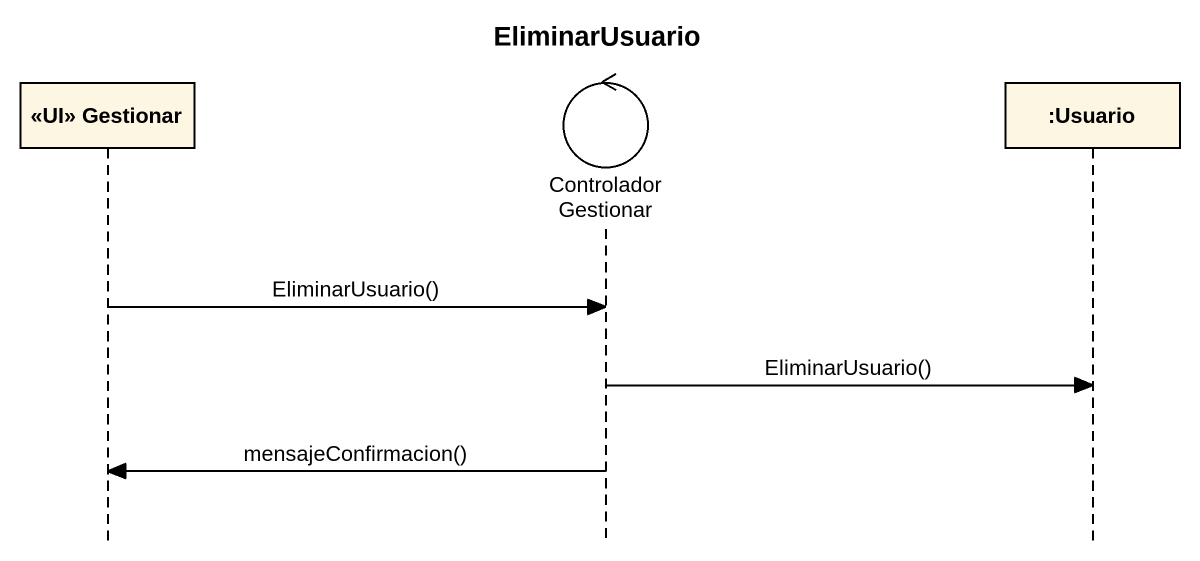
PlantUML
@startuml
title EliminarUsuario
hide footbox
participant "<<UI>> Gestionar" as UI_Gestionar
control ControladorGestionar
participant ":Usuario" as Usuario

UI_Gestionar -> ControladorGestionar : EliminarUsuario()
ControladorGestionar -> Usuario : EliminarUsuario()
ControladorGestionar -> UI_Gestionar : mensajeConfirmacion()
@enduml
